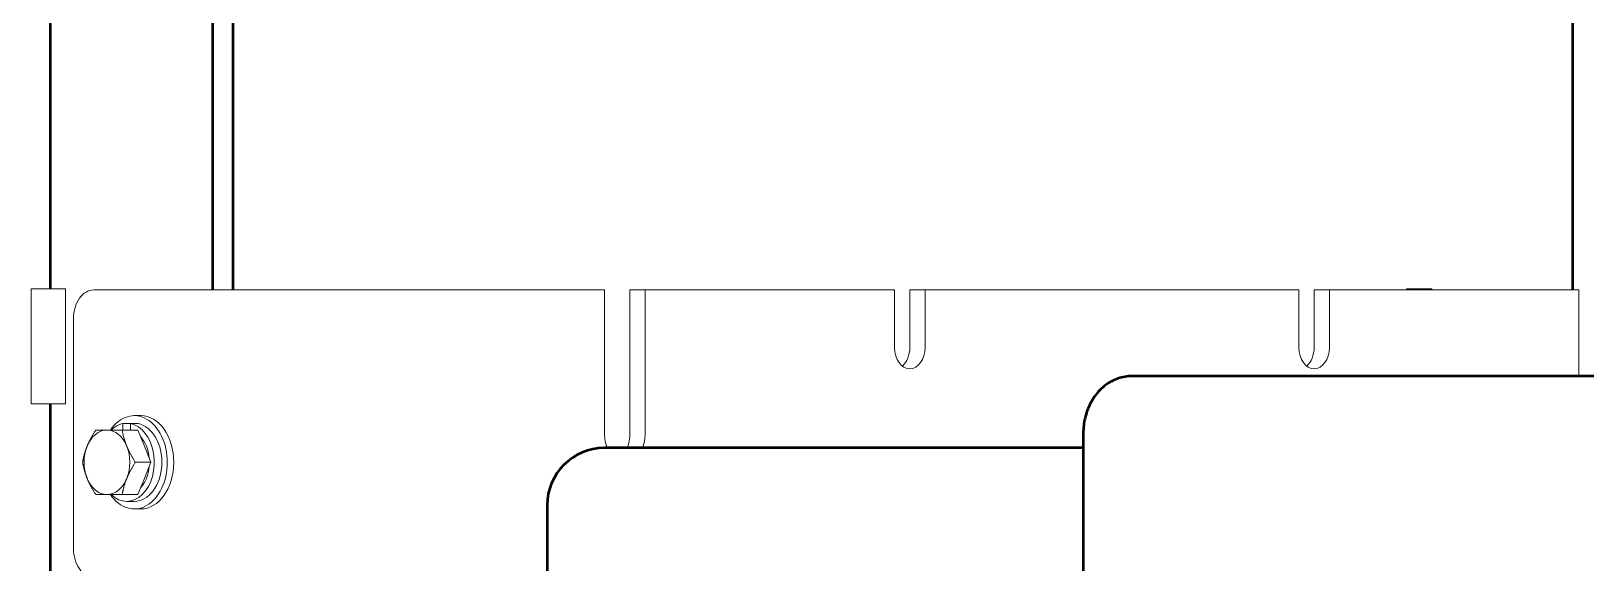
# Model space of a CAD drawing. Header units: inches. Extents: x 20 to 536, y 8 to 344.
# Drawn here: x 285.22 to 298.76, y 100.74 to 105.37 of the extents above; entities that cross this region are included whole.
import ezdxf

# ---------------------------------------------------------------- set-up
doc = ezdxf.new("R2010")
doc.units = ezdxf.units.IN
doc.header["$LTSCALE"] = 16
doc.header["$MEASUREMENT"] = 0
doc.layers.add('Visible (ANSI)', color=7, linetype='Continuous', lineweight=50)

msp = doc.modelspace()

# ---------------------------------------------------------------- linework, layer by layer
at = {"layer": 'Visible (ANSI)'}
for p, q in [((285.38277, 111.00565), (285.38277, 103.12565)), ((286.79699, 103.11565), (286.79699, 105.74065)), ((286.97376, 105.74065), (286.97376, 103.11565)), ((298.64103, 103.11565), (298.64103, 105.74065)), ((294.98256, 102.36565), (294.80578, 102.36565)), ((305.23561, 102.36565), (294.98256, 102.36565)), ((285.38277, 102.12565), (285.38277, 94.24565)), ((294.379, 101.86565), (294.379, 85.11565)), ((294.379, 101.74065), (290.20959, 101.74065)), ((289.70959, 101.24065), (289.70959, 85.74065))]:
    msp.add_line(p, q, dxfattribs=at)
at = {"layer": 'Visible (ANSI)', "linetype": 'Continuous', "lineweight": 18}
for p, q in [((285.21567, 103.12565), (285.51536, 103.12565)), ((285.21567, 103.12565), (285.21567, 102.12565)), ((285.51536, 103.12565), (285.51536, 102.12565)), ((288.16711, 103.11565), (285.76163, 103.11565)), ((288.16711, 103.11565), (288.78583, 103.11565)), ((290.20948, 103.11565), (288.78583, 103.11565)), ((290.20948, 101.86565), (290.20948, 103.11565)), ((290.43046, 103.11565), (290.56304, 103.11565)), ((290.43046, 101.86565), (290.43046, 103.11565)), ((292.73562, 103.11565), (290.56304, 103.11565)), ((290.56304, 103.11565), (290.56304, 101.86565)), ((292.73562, 102.61565), (292.73562, 103.11565)), ((292.86821, 103.11565), (293.00079, 103.11565)), ((292.86821, 102.61565), (292.86821, 103.11565)), ((296.25702, 103.11565), (293.00079, 103.11565)), ((293.00079, 103.11565), (293.00079, 102.61565)), ((296.25702, 102.61565), (296.25702, 103.11565)), ((296.3896, 103.11565), (296.52218, 103.11565)), ((296.3896, 102.61565), (296.3896, 103.11565)), ((298.69477, 103.11565), (296.52218, 103.11565)), ((296.52218, 103.11565), (296.52218, 102.61565)), ((297.19503, 103.12565), (297.41535, 103.12565)), ((297.19503, 103.12565), (297.19503, 103.11565)), ((297.41535, 103.12565), (297.41535, 103.11565)), ((298.69477, 102.36565), (298.69477, 103.11565)), ((285.58486, 102.86565), (285.58486, 100.86565)), ((285.21567, 102.12565), (285.51536, 102.12565)), ((286.11458, 102.02165), (286.17114, 102.02165)), ((286.14515, 101.89665), (286.00874, 101.89665)), ((286.01487, 101.95239), (286.01487, 101.89665)), ((286.08134, 101.95239), (286.01487, 101.95239)), ((286.08134, 101.89665), (286.08134, 101.95239)), ((286.14781, 101.95239), (286.08134, 101.95239)), ((286.14515, 101.89665), (286.2025, 101.75615)), ((286.2025, 101.75615), (286.25986, 101.61565)), ((286.25986, 101.61565), (286.12346, 101.61565)), ((286.25986, 101.61565), (286.2025, 101.47515)), ((286.2025, 101.47515), (286.14515, 101.33465)), ((286.14515, 101.33465), (286.00874, 101.33465)), ((286.11458, 101.27565), (286.04811, 101.27565)), ((286.11458, 101.20965), (286.17114, 101.20965))]:
    msp.add_line(p, q, dxfattribs=at)
at = {"layer": 'Visible (ANSI)'}
msp.add_arc((290.20959, 101.24065), 0.5, 90, 180, dxfattribs=at)
at = {"layer": 'Visible (ANSI)', "linetype": 'Continuous', "lineweight": 18}
for centre, major_axis, start_param, end_param in [((285.76163, 102.86565), (0, 0.25), 0, 1.57079633), ((292.86821, 102.61565), (0, -0.1875), 4.71238898, 7.85398163), ((292.73562, 102.61565), (0, 0.1875), 3.66519143, 4.71238898), ((296.3896, 102.61565), (0, -0.1875), 4.71238898, 7.85398163), ((296.25702, 102.61565), (0, 0.1875), 3.66519143, 4.71238898), ((286.11458, 101.61565), (0, -0.406), 5.47680863, 10.23115464), ((286.17114, 101.61565), (0, -0.406), 0, 3.14159265), ((285.87628, 101.61565), (0, 0.281), 0, 1.04719755), ((285.87628, 101.61565), (0, 0.281), 5.23598776, 6.28318531), ((286.04811, 101.61565), (0, 0.34), 2.54360569, 6.14450593), ((286.04811, 101.61565), (0, 0.34), 0.13867938, 0.59798696), ((286.11458, 101.61565), (0, -0.34), 0, 3.00291327), ((286.04811, 101.61565), (0, -0.281), 1.69924643, 2.48954378), ((290.38626, 101.86565), (0, 0.25), 1.57079633, 2.0943951), ((290.25368, 101.86565), (0, 0.25), 4.1887902, 4.71238898), ((290.38626, 101.86565), (0, -0.25), 1.04719755, 1.57079633), ((285.87628, 101.61565), (0, -0.281), 4.1887902, 5.23598776), ((285.87628, 101.61565), (0, 0.281), 4.1887902, 5.23598776), ((286.04811, 101.61565), (0, -0.281), 0.65204888, 1.44234623), ((285.87628, 101.61565), (0, -0.281), 5.23598776, 6.28318531), ((285.87628, 101.61565), (0, -0.281), 0, 1.04719755), ((285.76163, 100.86565), (0, -0.25), 4.71238898, 6.28318531)]:
    msp.add_ellipse(centre, major_axis=major_axis, ratio=0.70710678, start_param=start_param, end_param=end_param, dxfattribs=at)
at = {"layer": 'Visible (ANSI)'}
msp.add_open_spline([(294.80578, 102.36565), (294.76362, 102.36565), (294.72156, 102.35834), (294.64173, 102.3309), (294.6044, 102.31025), (294.53457, 102.25754), (294.5035, 102.22433), (294.45052, 102.15021), (294.42947, 102.10881), (294.39829, 102.02341), (294.38815, 101.97937), (294.38033, 101.91189), (294.379, 101.88877), (294.379, 101.86565)], degree=3, knots=[1.57079633, 1.57079633, 1.57079633, 1.57079633, 1.80931024, 1.80931024, 2.06106977, 2.06106977, 2.35075453, 2.35075453, 2.6649138, 2.6649138, 2.97907306, 2.97907306, 3.14159265, 3.14159265, 3.14159265, 3.14159265], dxfattribs=at)
at = {"layer": 'Visible (ANSI)', "linetype": 'Continuous', "lineweight": 18}
for points in [[(285.7042, 101.75615), (285.73082, 101.82136), (285.77931, 101.89665)], [(285.77931, 101.89665), (285.82304, 101.89665), (285.87628, 101.89665)], [(285.87628, 101.89665), (285.92952, 101.89665), (286.00874, 101.89665)], [(286.00874, 101.89665), (286.02173, 101.82136), (286.04836, 101.75615)], [(285.66459, 101.61565), (285.67758, 101.69095), (285.7042, 101.75615)], [(286.04836, 101.75615), (286.07498, 101.69095), (286.12346, 101.61565)], [(285.7042, 101.47515), (285.67758, 101.54036), (285.66459, 101.61565)], [(286.12346, 101.61565), (286.07498, 101.54036), (286.04836, 101.47515)], [(285.77931, 101.33465), (285.73082, 101.40995), (285.7042, 101.47515)], [(286.04836, 101.47515), (286.02173, 101.40995), (286.00874, 101.33465)], [(285.87628, 101.33465), (285.82304, 101.33465), (285.77931, 101.33465)], [(286.00874, 101.33465), (285.92952, 101.33465), (285.87628, 101.33465)]]:
    msp.add_rational_spline(points, [1, 1.0379548493, 1], degree=2, dxfattribs=at)

doc.saveas('drawing.dxf')
